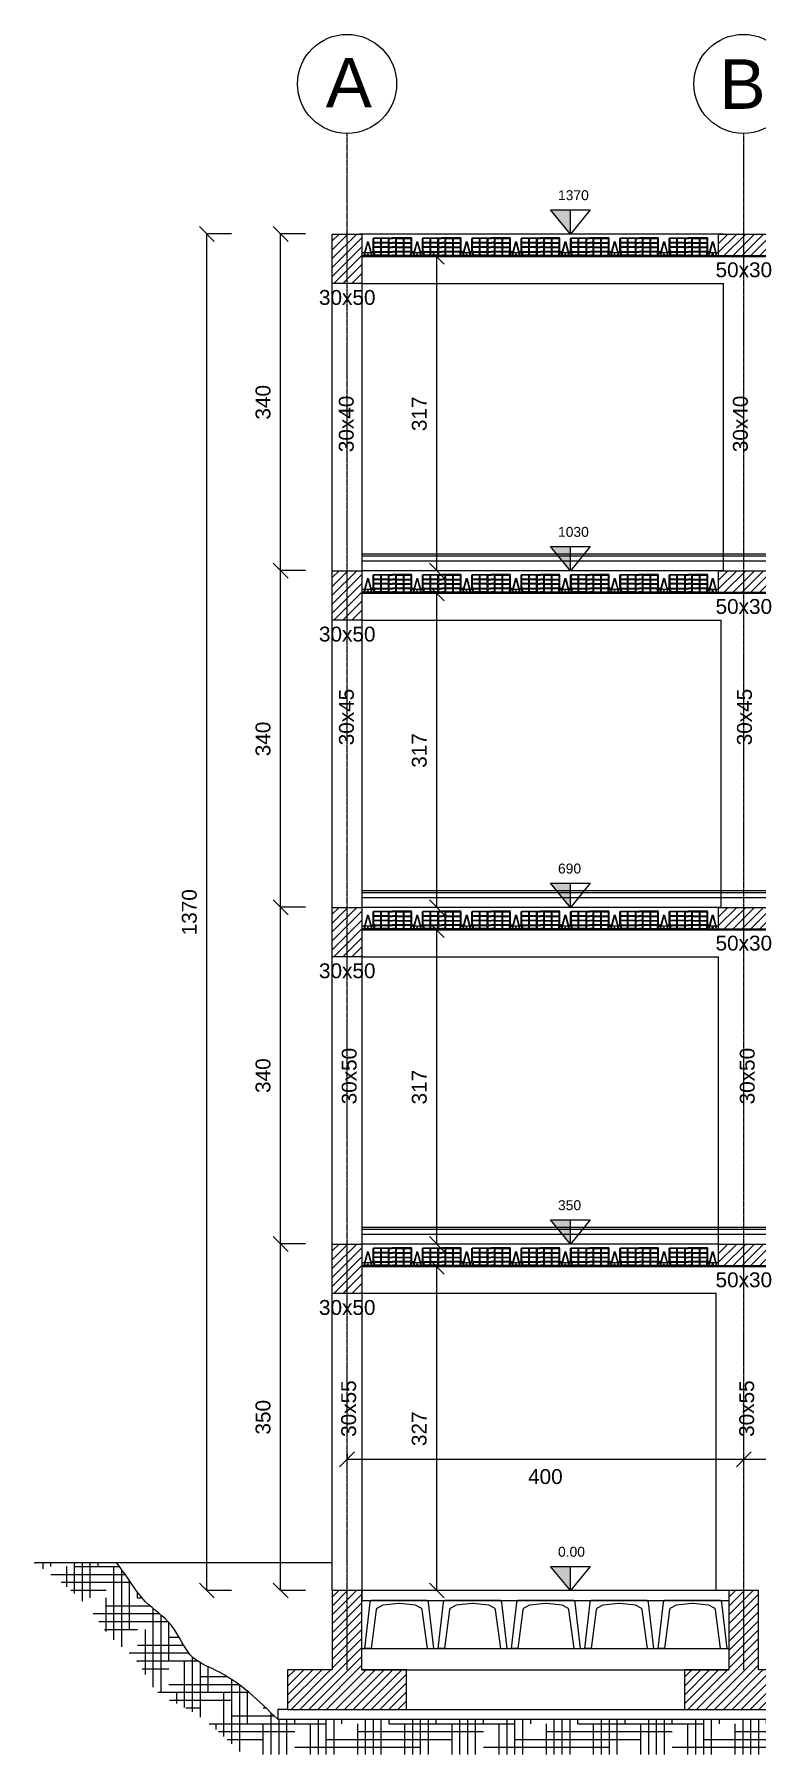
# Model space of a CAD drawing. Header units: millimetres. Extents: x -455371 to 117772, y -78417 to 116564.
# Drawn here: x -100735 to -93446, y -78417 to -61045 of the extents above; entities that cross this region are included whole.
import ezdxf

# ---------------------------------------------------------------- set-up
doc = ezdxf.new("R2010")
doc.units = ezdxf.units.MM
doc.linetypes.add('TRATTOPUNTO', pattern=[25.4, 12.7, -6.35, 0, -6.35])
doc.layers.get('0').update_dxf_attribs({"color": 255})
for name, color, linetype, lineweight in [('armature', 5, 'Continuous', 18), ('Cls', 7, 'Continuous', 25), ('fili fissi', 210, 'Continuous', 18), ('fili fissi tratteggiati', 210, 'TRATTOPUNTO', 18), ('quote', 5, 'Continuous', 15), ('RETINO ARMATURE', 253, 'Continuous', 15), ('Scritte', 7, 'Continuous', 15), ('TRAV.PIGN.TELAIO', 30, 'Continuous', 15)]:
    doc.layers.add(name, color=color, linetype=linetype, lineweight=lineweight)
doc.layers.add('RETINI', color=253, linetype='Continuous')
doc.styles.get("Standard").update_dxf_attribs({"font": 'arial.ttf'})
doc.dimstyles.new('scala1 a 100', dxfattribs={"dimtxt": 150, "dimasz": 150, "dimexe": 0.18, "dimexo": 250, "dimgap": 100, "dimtad": 2, "dimdec": 0, "dimlfac": 0.1, "dimzin": 0, "dimdsep": 46, "dimtxsty": 'Standard', "dimblk": 'OBLIQUE', "dimcen": -100, "dimadec": 0, "dimazin": 0, "dimtfac": 1, "dimtdec": 0, "dimtofl": 0, "dimtmove": 0, "dimatfit": 3, "dimfxl": 250, "dimfxlon": 1, "dimtolj": 1, "dimtzin": 0, "dimarcsym": 0})

# ---------------------------------------------------------------- blocks, each defined once
blk = doc.blocks.new('PIGNATTA')
at = {"ltscale": 100}
for p, q in [((-117744, -60423), (-117744, -60415)), ((-117361, -60337), (-117366, -60332))]:
    blk.add_line(p, q, dxfattribs=at)
at = {"layer": 'TRAV.PIGN.TELAIO', "ltscale": 100}
for p, q in [((-117751, -60337), (-117746, -60332)), ((-117751, -60465), (-117751, -60337)), ((-117746, -60332), (-117556, -60332)), ((-117674, -60337), (-117744, -60337)), ((-117744, -60377), (-117744, -60337)), ((-117674, -60377), (-117744, -60377)), ((-117674, -60383), (-117744, -60383)), ((-117744, -60423), (-117744, -60383)), ((-117674, -60423), (-117744, -60423)), ((-117744, -60460), (-117744, -60428)), ((-117674, -60428), (-117744, -60428)), ((-117674, -60377), (-117674, -60337)), ((-117674, -60423), (-117674, -60383)), ((-117674, -60423), (-117674, -60415)), ((-117674, -60469), (-117674, -60428)), ((-117596, -60337), (-117667, -60337)), ((-117667, -60377), (-117667, -60337)), ((-117596, -60377), (-117667, -60377)), ((-117596, -60383), (-117667, -60383)), ((-117667, -60423), (-117667, -60383)), ((-117667, -60423), (-117667, -60415)), ((-117596, -60423), (-117667, -60423)), ((-117667, -60469), (-117667, -60428)), ((-117596, -60428), (-117667, -60428)), ((-117596, -60377), (-117596, -60337)), ((-117596, -60423), (-117596, -60383)), ((-117596, -60423), (-117596, -60415)), ((-117596, -60469), (-117596, -60428)), ((-117589, -60377), (-117589, -60337)), ((-117589, -60337), (-117556, -60337)), ((-117589, -60377), (-117556, -60377)), ((-117589, -60423), (-117589, -60383)), ((-117589, -60383), (-117556, -60383)), ((-117589, -60423), (-117589, -60415)), ((-117589, -60423), (-117556, -60423)), ((-117589, -60469), (-117589, -60428)), ((-117589, -60428), (-117556, -60428)), ((-117366, -60332), (-117556, -60332)), ((-117523, -60337), (-117556, -60337)), ((-117523, -60377), (-117556, -60377)), ((-117523, -60383), (-117556, -60383)), ((-117523, -60423), (-117556, -60423)), ((-117523, -60428), (-117556, -60428)), ((-117523, -60377), (-117523, -60337)), ((-117523, -60423), (-117523, -60383)), ((-117523, -60423), (-117523, -60415)), ((-117523, -60469), (-117523, -60428)), ((-117516, -60337), (-117446, -60337)), ((-117516, -60377), (-117516, -60337)), ((-117516, -60377), (-117446, -60377)), ((-117516, -60383), (-117446, -60383)), ((-117516, -60423), (-117516, -60383)), ((-117516, -60423), (-117516, -60415)), ((-117516, -60423), (-117446, -60423)), ((-117516, -60469), (-117516, -60428)), ((-117516, -60428), (-117446, -60428)), ((-117446, -60377), (-117446, -60337)), ((-117446, -60423), (-117446, -60383)), ((-117446, -60423), (-117446, -60415)), ((-117446, -60469), (-117446, -60428)), ((-117439, -60337), (-117368, -60337)), ((-117439, -60377), (-117439, -60337)), ((-117439, -60377), (-117368, -60377)), ((-117439, -60383), (-117368, -60383)), ((-117439, -60423), (-117439, -60383)), ((-117439, -60423), (-117439, -60415)), ((-117439, -60423), (-117368, -60423)), ((-117439, -60469), (-117439, -60428)), ((-117439, -60428), (-117368, -60428)), ((-117368, -60377), (-117368, -60337)), ((-117368, -60423), (-117368, -60383)), ((-117368, -60423), (-117368, -60415)), ((-117368, -60460), (-117368, -60428)), ((-117361, -60465), (-117361, -60337)), ((-117769, -60472), (-117751, -60465)), ((-117769, -60483), (-117769, -60472)), ((-117745, -60483), (-117769, -60483)), ((-117764, -60476), (-117750, -60471)), ((-117749, -60476), (-117764, -60476)), ((-117748, -60476), (-117750, -60471)), ((-117745, -60483), (-117745, -60512)), ((-117745, -60512), (-117556, -60512)), ((-117735, -60469), (-117744, -60460)), ((-117738, -60474), (-117674, -60474)), ((-117738, -60474), (-117738, -60507)), ((-117674, -60507), (-117738, -60507)), ((-117735, -60469), (-117674, -60469)), ((-117674, -60507), (-117674, -60474)), ((-117667, -60469), (-117596, -60469)), ((-117667, -60474), (-117596, -60474)), ((-117667, -60507), (-117667, -60474)), ((-117596, -60507), (-117667, -60507)), ((-117596, -60507), (-117596, -60474)), ((-117589, -60469), (-117556, -60469)), ((-117589, -60507), (-117589, -60474)), ((-117589, -60474), (-117556, -60474)), ((-117589, -60507), (-117556, -60507)), ((-117523, -60469), (-117556, -60469)), ((-117523, -60474), (-117556, -60474)), ((-117523, -60507), (-117556, -60507)), ((-117367, -60512), (-117556, -60512)), ((-117523, -60507), (-117523, -60474)), ((-117446, -60469), (-117516, -60469)), ((-117446, -60474), (-117516, -60474)), ((-117516, -60507), (-117516, -60474)), ((-117516, -60507), (-117446, -60507)), ((-117446, -60507), (-117446, -60474)), ((-117377, -60469), (-117439, -60469)), ((-117375, -60474), (-117439, -60474)), ((-117439, -60507), (-117439, -60474)), ((-117439, -60507), (-117375, -60507)), ((-117377, -60469), (-117368, -60460)), ((-117375, -60474), (-117375, -60507)), ((-117367, -60483), (-117344, -60483)), ((-117367, -60483), (-117367, -60512)), ((-117364, -60476), (-117363, -60471)), ((-117363, -60476), (-117349, -60476)), ((-117349, -60476), (-117362, -60471)), ((-117344, -60472), (-117361, -60465)), ((-117344, -60483), (-117344, -60472))]:
    blk.add_line(p, q, dxfattribs=at)
blk = doc.blocks.new('travetto')
at = {"layer": 'armature', "ltscale": 100}
for points in [[(-124892, -73466, 1), (-124898, -73466, 1)], [(-124858, -73342, 1), (-124864, -73342, 1)], [(-124830, -73466, -1), (-124824, -73466, -1)]]:
    blk.add_hatch(color=256, dxfattribs=at).paths.add_polyline_path(points)
for p, q in [((-124866, -73340), (-124899, -73462)), ((-124861, -73340), (-124894, -73463)), ((-124866, -73340), (-124857, -73340)), ((-124861, -73340), (-124827, -73466)), ((-124857, -73340), (-124824, -73462))]:
    blk.add_line(p, q, dxfattribs=at)
for centre in [(-124895, -73466), (-124861, -73342), (-124827, -73466)]:
    blk.add_circle(centre, 3, dxfattribs=at)
for centre, start, end in [((-124895, -73462), 171.4052, 274.2392), ((-124827, -73462), 265.7608, 8.5948)]:
    blk.add_arc(centre, 3.81, start, end, dxfattribs=at)
at = {"layer": 'TRAV.PIGN.TELAIO', "ltscale": 100}
blk.add_line((-124921, -73476), (-124801, -73476), dxfattribs=at)
blk.add_lwpolyline([(-124801, -73476), (-124801, -73451), (-124921, -73451), (-124921, -73476)], dxfattribs=at)
blk = doc.blocks.new('*U173')
at = {"layer": 'armature', "ltscale": 100}
blk.add_hatch(color=256, dxfattribs=at).paths.add_polyline_path([(-195, -76, 1), (-207, -76, 1)])
blk.add_circle((-201, -76), 6, dxfattribs=at)
at = {"layer": 'Cls'}
for name, p in [('travetto', (124661, 73391)), ('PIGNATTA', (117605, 60422))]:
    blk.add_blockref(name, p, dxfattribs=at)
blk = doc.blocks.new('*U174')
at = {"layer": 'Cls', "color": 0, "linetype": 'ByBlock', "lineweight": -2, "transparency": 16777216}
for p in [(0, 0), (498, 0), (996, 0), (1494, 0), (1992, 0), (2490, 0), (2988, 0)]:
    blk.add_blockref('*U173', p, dxfattribs=at)
blk = doc.blocks.new('*U184')
at = {"layer": 'armature', "ltscale": 100}
blk.add_hatch(color=256, dxfattribs=at).paths.add_polyline_path([(-195, -76, 1), (-207, -76, 1)])
blk.add_circle((-201, -76), 6, dxfattribs=at)
at = {"layer": 'Cls'}
for name, p in [('travetto', (124661, 73391)), ('PIGNATTA', (117605, 60422))]:
    blk.add_blockref(name, p, dxfattribs=at)
blk = doc.blocks.new('*U185')
at = {"layer": 'Cls', "color": 0, "linetype": 'ByBlock', "lineweight": -2, "transparency": 16777216}
for p in [(0, 0), (498, 0), (996, 0), (1494, 0), (1992, 0), (2490, 0), (2988, 0)]:
    blk.add_blockref('*U184', p, dxfattribs=at)
blk = doc.blocks.new('*U190')
at = {"layer": 'armature', "ltscale": 100}
blk.add_hatch(color=256, dxfattribs=at).paths.add_polyline_path([(-195, -76, 1), (-207, -76, 1)])
blk.add_circle((-201, -76), 6, dxfattribs=at)
at = {"layer": 'Cls'}
for name, p in [('travetto', (124661, 73391)), ('PIGNATTA', (117605, 60422))]:
    blk.add_blockref(name, p, dxfattribs=at)
blk = doc.blocks.new('*U191')
at = {"layer": 'Cls', "color": 0, "linetype": 'ByBlock', "lineweight": -2, "transparency": 16777216}
for p in [(0, 0), (498, 0), (996, 0), (1494, 0), (1992, 0), (2490, 0), (2988, 0)]:
    blk.add_blockref('*U190', p, dxfattribs=at)
blk = doc.blocks.new('*U196')
at = {"layer": 'armature', "ltscale": 100}
blk.add_hatch(color=256, dxfattribs=at).paths.add_polyline_path([(-195, -76, 1), (-207, -76, 1)])
blk.add_circle((-201, -76), 6, dxfattribs=at)
at = {"layer": 'Cls'}
for name, p in [('travetto', (124661, 73391)), ('PIGNATTA', (117605, 60422))]:
    blk.add_blockref(name, p, dxfattribs=at)
blk = doc.blocks.new('*U197')
at = {"layer": 'Cls', "color": 0, "linetype": 'ByBlock', "lineweight": -2, "transparency": 16777216}
for p in [(0, 0), (498, 0), (996, 0), (1494, 0), (1992, 0), (2490, 0), (2988, 0)]:
    blk.add_blockref('*U196', p, dxfattribs=at)
blk = doc.blocks.new('*U270')
at = {"color": 30}
for points in [[(349, -243), (296, 224, 0.377298), (274, 243), (0, 243), (-274, 243, 0.377298), (-296, 224), (-349, -243)], [(284, -243), (233, 148, 0.245361), (221, 165), (165, 194), (5, 211, 0.05448), (0, 212, 0.05448), (-5, 211), (-165, 194), (-221, 165, 0.245361), (-233, 148), (-284, -243)]]:
    blk.add_lwpolyline(points, format="xyb", dxfattribs=at)
for points in [[(-284, -243), (-349, -243)], [(284, -243), (349, -243)]]:
    blk.add_lwpolyline(points, dxfattribs=at)
blk = doc.blocks.new('*U271')
at = {"layer": 'Cls', "color": 0, "linetype": 'ByBlock', "lineweight": -2, "transparency": 16777216}
for p in [(0, 0), (740, 0), (1480, 0), (2220, 0), (2960, 0)]:
    blk.add_blockref('*U270', p, dxfattribs=at)
blk = doc.blocks.new('_Oblique')
at = {"color": 0, "linetype": 'ByBlock', "lineweight": -2}
blk.add_line((-0.5, -0.5), (0.5, 0.5), dxfattribs=at)
blk = doc.blocks.new('*D2110')
at = {"layer": 'Defpoints', "color": 0, "transparency": 16777216}
for p in [(-98995, -63060), (-97730, -63060), (-97730, -76760)]:
    blk.add_point(p, dxfattribs=at)
at = {"layer": 'quote', "color": 0, "lineweight": -2, "transparency": 16777216}
for p, q in [((-98745, -63060), (-98995, -63060)), ((-98995, -76760), (-98995, -63060)), ((-98745, -76760), (-98995, -76760))]:
    blk.add_line(p, q, dxfattribs=at)
at = {"layer": 'quote', "color": 0, "lineweight": -2, "transparency": 16777216, "xscale": 150, "yscale": 150, "zscale": 150}
for p, rotation in [((-98995, -63060), 90), ((-98995, -76760), 270)]:
    blk.add_blockref('_Oblique', p, dxfattribs=dict(at, rotation=rotation))
at = {"layer": 'quote', "color": 0, "transparency": 16777216, "insert": (-99171, -69910), "char_height": 150, "attachment_point": 5, "rotation": 90}
blk.add_mtext('\\A1;1370', dxfattribs=at)
blk = doc.blocks.new('*D2111')
at = {"layer": 'Defpoints', "color": 0, "transparency": 16777216}
for p in [(-98250, -73260), (-97730, -73260), (-97730, -76760)]:
    blk.add_point(p, dxfattribs=at)
at = {"layer": 'quote', "color": 0, "lineweight": -2, "transparency": 16777216}
for p, q in [((-98000, -73260), (-98251, -73260)), ((-98250, -76760), (-98250, -73260)), ((-98000, -76760), (-98251, -76760))]:
    blk.add_line(p, q, dxfattribs=at)
at = {"layer": 'quote', "color": 0, "lineweight": -2, "transparency": 16777216, "xscale": 150, "yscale": 150, "zscale": 150}
for p, rotation in [((-98250, -73260), 90), ((-98250, -76760), 270)]:
    blk.add_blockref('_Oblique', p, dxfattribs=dict(at, rotation=rotation))
at = {"layer": 'quote', "color": 0, "transparency": 16777216, "insert": (-98427, -75010), "char_height": 150, "attachment_point": 5, "rotation": 90}
blk.add_mtext('\\A1;350', dxfattribs=at)
blk = doc.blocks.new('*D2112')
at = {"layer": 'Defpoints', "color": 0, "transparency": 16777216}
for p in [(-98250, -69860), (-97730, -69860), (-97730, -73260)]:
    blk.add_point(p, dxfattribs=at)
at = {"layer": 'quote', "color": 0, "lineweight": -2, "transparency": 16777216}
for p, q in [((-98000, -69860), (-98251, -69860)), ((-98250, -73260), (-98250, -69860)), ((-98000, -73260), (-98251, -73260))]:
    blk.add_line(p, q, dxfattribs=at)
at = {"layer": 'quote', "color": 0, "lineweight": -2, "transparency": 16777216, "xscale": 150, "yscale": 150, "zscale": 150}
for p, rotation in [((-98250, -69860), 90), ((-98250, -73260), 270)]:
    blk.add_blockref('_Oblique', p, dxfattribs=dict(at, rotation=rotation))
at = {"layer": 'quote', "color": 0, "transparency": 16777216, "insert": (-98427, -71560), "char_height": 150, "attachment_point": 5, "rotation": 90}
blk.add_mtext('\\A1;340', dxfattribs=at)
blk = doc.blocks.new('*D2113')
at = {"layer": 'Defpoints', "color": 0, "transparency": 16777216}
for p in [(-98250, -66460), (-97730, -66460), (-97730, -69860)]:
    blk.add_point(p, dxfattribs=at)
at = {"layer": 'quote', "color": 0, "lineweight": -2, "transparency": 16777216}
for p, q in [((-98000, -66460), (-98251, -66460)), ((-98250, -69860), (-98250, -66460)), ((-98000, -69860), (-98251, -69860))]:
    blk.add_line(p, q, dxfattribs=at)
at = {"layer": 'quote', "color": 0, "lineweight": -2, "transparency": 16777216, "xscale": 150, "yscale": 150, "zscale": 150}
for p, rotation in [((-98250, -66460), 90), ((-98250, -69860), 270)]:
    blk.add_blockref('_Oblique', p, dxfattribs=dict(at, rotation=rotation))
at = {"layer": 'quote', "color": 0, "transparency": 16777216, "insert": (-98427, -68160), "char_height": 150, "attachment_point": 5, "rotation": 90}
blk.add_mtext('\\A1;340', dxfattribs=at)
blk = doc.blocks.new('*D2114')
at = {"layer": 'Defpoints', "color": 0, "transparency": 16777216}
for p in [(-98250, -63060), (-97730, -63060), (-97730, -66460)]:
    blk.add_point(p, dxfattribs=at)
at = {"layer": 'quote', "color": 0, "lineweight": -2, "transparency": 16777216}
for p, q in [((-98000, -63060), (-98251, -63060)), ((-98250, -66460), (-98250, -63060)), ((-98000, -66460), (-98251, -66460))]:
    blk.add_line(p, q, dxfattribs=at)
at = {"layer": 'quote', "color": 0, "lineweight": -2, "transparency": 16777216, "xscale": 150, "yscale": 150, "zscale": 150}
for p, rotation in [((-98250, -63060), 90), ((-98250, -66460), 270)]:
    blk.add_blockref('_Oblique', p, dxfattribs=dict(at, rotation=rotation))
at = {"layer": 'quote', "color": 0, "transparency": 16777216, "insert": (-98427, -64760), "char_height": 150, "attachment_point": 5, "rotation": 90}
blk.add_mtext('\\A1;340', dxfattribs=at)
blk = doc.blocks.new('*D2124')
at = {"layer": 'Defpoints', "color": 0, "transparency": 16777216}
for p in [(-97580, -75129), (-93575, -75434), (-93575, -75434)]:
    blk.add_point(p, dxfattribs=at)
at = {"layer": 'quote', "color": 0, "lineweight": -2, "transparency": 16777216}
for p, q in [((-97580, -75379), (-97580, -75434)), ((-97580, -75434), (-93575, -75434)), ((-93575, -75434), (-93575, -75433))]:
    blk.add_line(p, q, dxfattribs=at)
at = {"layer": 'quote', "color": 0, "lineweight": -2, "transparency": 16777216, "xscale": 150, "yscale": 150, "zscale": 150, "rotation": 180}
blk.add_blockref('_Oblique', (-97580, -75434), dxfattribs=at)
at = {"layer": 'quote', "color": 0, "lineweight": -2, "transparency": 16777216, "xscale": 150, "yscale": 150, "zscale": 150}
blk.add_blockref('_Oblique', (-93575, -75434), dxfattribs=at)
at = {"layer": 'quote', "color": 0, "transparency": 16777216, "insert": (-95578, -75610), "char_height": 150, "attachment_point": 5}
blk.add_mtext('\\A1;400', dxfattribs=at)
blk = doc.blocks.new('*D2122')
at = {"layer": 'Defpoints', "color": 0, "transparency": 16777216}
for p in [(-93575, -75434), (-88080, -75434), (-88080, -75434)]:
    blk.add_point(p, dxfattribs=at)
at = {"layer": 'quote', "color": 0, "lineweight": -2, "transparency": 16777216}
for p, q in [((-93575, -75434), (-93575, -75433)), ((-93575, -75434), (-88080, -75434)), ((-88080, -75434), (-88080, -75433))]:
    blk.add_line(p, q, dxfattribs=at)
at = {"layer": 'quote', "color": 0, "lineweight": -2, "transparency": 16777216, "xscale": 150, "yscale": 150, "zscale": 150, "rotation": 180}
blk.add_blockref('_Oblique', (-93575, -75434), dxfattribs=at)
at = {"layer": 'quote', "color": 0, "lineweight": -2, "transparency": 16777216, "xscale": 150, "yscale": 150, "zscale": 150}
blk.add_blockref('_Oblique', (-88080, -75434), dxfattribs=at)
at = {"layer": 'quote', "color": 0, "transparency": 16777216, "insert": (-90828, -75257), "char_height": 150, "attachment_point": 5}
blk.add_mtext('\\A1;550', dxfattribs=at)
blk = doc.blocks.new('*D2125')
at = {"layer": 'Defpoints', "color": 0, "transparency": 16777216}
for p in [(-96674, -73491), (-95530, -73491), (-95530, -76760)]:
    blk.add_point(p, dxfattribs=at)
at = {"layer": 'quote', "color": 0, "lineweight": -2, "transparency": 16777216}
for p, q in [((-96424, -73491), (-96674, -73491)), ((-96674, -76760), (-96674, -73491)), ((-96424, -76760), (-96674, -76760))]:
    blk.add_line(p, q, dxfattribs=at)
at = {"layer": 'quote', "color": 0, "lineweight": -2, "transparency": 16777216, "xscale": 150, "yscale": 150, "zscale": 150}
for p, rotation in [((-96674, -73491), 90), ((-96674, -76760), 270)]:
    blk.add_blockref('_Oblique', p, dxfattribs=dict(at, rotation=rotation))
at = {"layer": 'quote', "color": 0, "transparency": 16777216, "insert": (-96851, -75126), "char_height": 150, "attachment_point": 5, "rotation": 90}
blk.add_mtext('\\A1;327', dxfattribs=at)
blk = doc.blocks.new('*D2126')
at = {"layer": 'Defpoints', "color": 0, "transparency": 16777216}
for p in [(-96674, -70091), (-96674, -70091), (-96674, -73260)]:
    blk.add_point(p, dxfattribs=at)
at = {"layer": 'quote', "color": 0, "lineweight": -2, "transparency": 16777216}
for p, q in [((-96674, -70091), (-96674, -70091)), ((-96674, -73260), (-96674, -70091)), ((-96674, -73260), (-96674, -73260))]:
    blk.add_line(p, q, dxfattribs=at)
at = {"layer": 'quote', "color": 0, "lineweight": -2, "transparency": 16777216, "xscale": 150, "yscale": 150, "zscale": 150}
for p, rotation in [((-96674, -70091), 90), ((-96674, -73260), 270)]:
    blk.add_blockref('_Oblique', p, dxfattribs=dict(at, rotation=rotation))
at = {"layer": 'quote', "color": 0, "transparency": 16777216, "insert": (-96850, -71676), "char_height": 150, "attachment_point": 5, "rotation": 90}
blk.add_mtext('\\A1;317', dxfattribs=at)
blk = doc.blocks.new('*D2127')
at = {"layer": 'Defpoints', "color": 0, "transparency": 16777216}
for p in [(-96674, -66691), (-96674, -66691), (-96674, -69860)]:
    blk.add_point(p, dxfattribs=at)
at = {"layer": 'quote', "color": 0, "lineweight": -2, "transparency": 16777216}
for p, q in [((-96674, -66691), (-96674, -66691)), ((-96674, -69860), (-96674, -66691)), ((-96674, -69860), (-96674, -69860))]:
    blk.add_line(p, q, dxfattribs=at)
at = {"layer": 'quote', "color": 0, "lineweight": -2, "transparency": 16777216, "xscale": 150, "yscale": 150, "zscale": 150}
for p, rotation in [((-96674, -66691), 90), ((-96674, -69860), 270)]:
    blk.add_blockref('_Oblique', p, dxfattribs=dict(at, rotation=rotation))
at = {"layer": 'quote', "color": 0, "transparency": 16777216, "insert": (-96850, -68276), "char_height": 150, "attachment_point": 5, "rotation": 90}
blk.add_mtext('\\A1;317', dxfattribs=at)
blk = doc.blocks.new('*D2128')
at = {"layer": 'Defpoints', "color": 0, "transparency": 16777216}
for p in [(-96674, -63291), (-96674, -63291), (-96674, -66460)]:
    blk.add_point(p, dxfattribs=at)
at = {"layer": 'quote', "color": 0, "lineweight": -2, "transparency": 16777216}
for p, q in [((-96674, -63291), (-96674, -63291)), ((-96674, -66460), (-96674, -63291)), ((-96674, -66460), (-96674, -66460))]:
    blk.add_line(p, q, dxfattribs=at)
at = {"layer": 'quote', "color": 0, "lineweight": -2, "transparency": 16777216, "xscale": 150, "yscale": 150, "zscale": 150}
for p, rotation in [((-96674, -63291), 90), ((-96674, -66460), 270)]:
    blk.add_blockref('_Oblique', p, dxfattribs=dict(at, rotation=rotation))
at = {"layer": 'quote', "color": 0, "transparency": 16777216, "insert": (-96850, -64876), "char_height": 150, "attachment_point": 5, "rotation": 90}
blk.add_mtext('\\A1;317', dxfattribs=at)

msp = doc.modelspace()

# ---------------------------------------------------------------- hatches: boundary and pattern name
at = {"layer": 'RETINI'}
h = msp.add_hatch(color=256, dxfattribs=at)
h.dxf.hatch_style = 1
h.paths.add_polyline_path([(-95524.8, -62817.7), (-95324.8, -63060.4), (-95324.8, -62817.7)])
h = msp.add_hatch(dxfattribs=at)
h.set_pattern_fill('ANSI31', color=256, scale=20)
h.set_pattern_definition([(45, (23591.76, 0), (-44.90128, 44.90128), [])])
h.paths.add_polyline_path([(-97729.6, -63560.4), (-97429.6, -63560.4), (-97429.6, -63060.4), (-97729.6, -63060.4)])
h = msp.add_hatch(dxfattribs=at)
h.set_pattern_fill('ANSI31', color=256, scale=20)
h.set_pattern_definition([(45, (0, 10200), (-44.90128, 44.90128), [])])
h.paths.add_polyline_path([(-93329.6, -63280.4), (-93329.6, -63060.4), (-93829.6, -63060.4), (-93829.6, -63280.4)])
h = msp.add_hatch(color=256, dxfattribs=at)
h.dxf.hatch_style = 1
h.paths.add_polyline_path([(-95524.8, -66217.7), (-95324.8, -66460.4), (-95324.8, -66217.7)])
h = msp.add_hatch(dxfattribs=at)
h.set_pattern_fill('ANSI31', color=256, scale=20)
h.set_pattern_definition([(45, (23591.76, -3400), (-44.90128, 44.90128), [])])
h.paths.add_polyline_path([(-97729.6, -66960.4), (-97429.6, -66960.4), (-97429.6, -66460.4), (-97729.6, -66460.4)])
h = msp.add_hatch(dxfattribs=at)
h.set_pattern_fill('ANSI31', color=256, scale=20)
h.set_pattern_definition([(45, (0, 6800), (-44.90128, 44.90128), [])])
h.paths.add_polyline_path([(-93329.6, -66460.4), (-93829.6, -66460.4), (-93829.6, -66680.4), (-93329.6, -66680.4)])
h = msp.add_hatch(color=256, dxfattribs=at)
h.dxf.hatch_style = 1
h.paths.add_polyline_path([(-95524.8, -69617.7), (-95324.8, -69860.4), (-95324.8, -69617.7)])
h = msp.add_hatch(dxfattribs=at)
h.set_pattern_fill('ANSI31', color=256, scale=20)
h.set_pattern_definition([(45, (23591.76, -6800), (-44.90128, 44.90128), [])])
h.paths.add_polyline_path([(-97729.6, -70360.4), (-97429.6, -70360.4), (-97429.6, -69860.4), (-97729.6, -69860.4)])
h = msp.add_hatch(dxfattribs=at)
h.set_pattern_fill('ANSI31', color=256, scale=20)
h.set_pattern_definition([(45, (0, 3400), (-44.90128, 44.90128), [])])
h.paths.add_polyline_path([(-93329.6, -69860.4), (-93829.6, -69860.4), (-93829.6, -70080.4), (-93329.6, -70080.4)])
h = msp.add_hatch(color=256, dxfattribs=at)
h.dxf.hatch_style = 1
h.paths.add_polyline_path([(-95524.8, -73017.7), (-95324.8, -73260.4), (-95324.8, -73017.7)])
h = msp.add_hatch(dxfattribs=at)
h.set_pattern_fill('ANSI31', color=256, scale=20)
h.set_pattern_definition([(45, (23591.76, -10200), (-44.90128, 44.90128), [])])
h.paths.add_polyline_path([(-97729.6, -73760.4), (-97429.6, -73760.4), (-97429.6, -73260.4), (-97729.6, -73260.4)])
h = msp.add_hatch(dxfattribs=at)
h.set_pattern_fill('ANSI31', color=256, scale=20)
h.paths.add_polyline_path([(-93329.6, -73260.4), (-93829.6, -73260.4), (-93829.6, -73480.4), (-93329.6, -73480.4)])
h = msp.add_hatch(dxfattribs=at)
h.set_pattern_fill('HOUND', color=256, scale=50)
edge = h.paths.add_edge_path()
edge.add_spline(control_points=[(-98279.6, -78060.4), (-98470.1, -77873), (-98722.8, -77624.3), (-99197.7, -77446.1), (-99309.9, -77090), (-99619, -76902.9), (-99770.4, -76662.6), (-99866.6, -76531.5), (-99904.1, -76480.4)], knot_values=[0, 0, 0, 0, 796.0443368, 1056.6986821, 1452.9318202, 1805.0069054, 2103.4394739, 2293.8076951, 2293.8076951, 2293.8076951, 2293.8076951], degree=3, periodic=0)
edge.add_line((-99904.1, -76480.4), (-100734.9, -76480.4))
edge.add_spline(control_points=[(-100734.9, -76480.4), (-100517.9, -76632.1), (-100218, -76841.8), (-99971.5, -77260.9), (-99660, -77445.9), (-99548.5, -77802.6), (-99073.4, -77980.6), (-98820.7, -78229.4), (-98630.3, -78416.8)], knot_values=[0, 0, 0, 0, 781.4886108, 1079.9211793, 1431.9962645, 1828.2294026, 2088.8837479, 2884.9280847, 2884.9280847, 2884.9280847, 2884.9280847], degree=3, periodic=0)
edge.add_line((-98630.3, -78416.8), (-83029, -78416.8))
edge.add_spline(control_points=[(-83029, -78416.8), (-82838.6, -78229.4), (-82585.8, -77980.6), (-82110.7, -77802.6), (-81999.2, -77445.9), (-81687.8, -77260.9), (-81441.2, -76841.8), (-81141.4, -76632.1), (-80924.4, -76480.4)], knot_values=[0, 0, 0, 0, 796.0443368, 1056.6986821, 1452.9318202, 1805.0069054, 2103.4394739, 2884.9280847, 2884.9280847, 2884.9280847, 2884.9280847], degree=3, periodic=0)
edge.add_line((-80924.4, -76480.4), (-81755.2, -76480.4))
edge.add_spline(control_points=[(-81755.2, -76480.4), (-81792.7, -76531.5), (-81888.9, -76662.6), (-82040.2, -76902.9), (-82349.3, -77090), (-82461.5, -77446.1), (-82936.4, -77624.3), (-83189.2, -77873), (-83379.6, -78060.4)], knot_values=[0, 0, 0, 0, 190.3682212, 488.8007897, 840.8758749, 1237.109013, 1497.7633583, 2293.8076951, 2293.8076951, 2293.8076951, 2293.8076951], degree=3, periodic=0)
edge.add_line((-83379.6, -78060.4), (-83479.6, -78060.4))
edge.add_line((-83479.6, -78060.4), (-98279.6, -78060.4))
h = msp.add_hatch(color=256, dxfattribs=at)
h.dxf.hatch_style = 1
h.paths.add_polyline_path([(-95524.8, -76517.7), (-95324.8, -76760.4), (-95324.8, -76517.7)])
h = msp.add_hatch(dxfattribs=at)
h.set_pattern_fill('ANSI31', color=256, scale=20)
h.set_pattern_definition([(45, (8493.864, -130361.77), (-44.90128, 44.90128), [])])
h.paths.add_polyline_path([(-97729.6, -77560.4), (-98179.6, -77560.4), (-98179.6, -77960.4), (-96979.6, -77960.4), (-96979.6, -77560.4), (-97429.6, -77560.4), (-97429.6, -76760.4), (-97729.6, -76760.4)])
h = msp.add_hatch(dxfattribs=at)
h.set_pattern_fill('ANSI31', color=256, scale=20)
h.set_pattern_definition([(45, (12498.116, -130361.77), (-44.90128, 44.90128), [])])
h.paths.add_polyline_path([(-93725.4, -77560.4), (-94175.4, -77560.4), (-94175.4, -77960.4), (-92975.4, -77960.4), (-92975.4, -77560.4), (-93425.4, -77560.4), (-93425.4, -76760.4), (-93725.4, -76760.4)])
at = {"layer": 'RETINO ARMATURE', "ltscale": 100}
for points in [[(-93895.8, -63266.2, 1), (-93883.8, -63266.2, 1)], [(-93895.8, -66666.2, 1), (-93883.8, -66666.2, 1)], [(-93895.8, -70066.2, 1), (-93883.8, -70066.2, 1)], [(-93895.8, -73466.2, 1), (-93883.8, -73466.2, 1)]]:
    msp.add_hatch(color=256, dxfattribs=at).paths.add_polyline_path(points)

# ---------------------------------------------------------------- linework, layer by layer
at = {"layer": 'armature', "ltscale": 100}
for centre in [(-93889.8, -63266.2), (-93889.8, -66666.2), (-93889.8, -70066.2), (-93889.8, -73466.2)]:
    msp.add_circle(centre, 6, dxfattribs=at)
at = {"layer": 'Cls'}
for points in [[(-97729.6, -63060.4), (-97429.6, -63060.4), (-97429.6, -63560.4), (-97729.6, -63560.4), (-97729.6, -63060.4)], [(-97729.6, -76760.4), (-97729.6, -63060.4), (-97429.6, -63060.4), (-97429.6, -66460.4)], [(-93779.6, -63060.4), (-97454.6, -63060.4)], [(-93779.6, -63060.4), (-97429.6, -63060.4), (-97429.6, -63560.4), (-93779.6, -63560.4), (-93779.6, -63560.4)], [(-84229.6, -63280.6), (-97309.4, -63280.6), (-97429.6, -63280.6)], [(-84229.6, -63290.6), (-97309.4, -63290.6), (-97429.6, -63290.6)], [(-93779.6, -66460.4), (-93779.6, -63560.4), (-93779.6, -63560.4)], [(-97729.6, -66460.4), (-97429.6, -66460.4), (-97429.6, -66960.4), (-97729.6, -66960.4), (-97729.6, -66460.4)], [(-93779.6, -66460.4), (-97429.6, -66460.4)], [(-93779.6, -66460.4), (-97429.6, -66460.4)], [(-84229.6, -66680.6), (-97309.4, -66680.6), (-97429.6, -66680.6)], [(-84229.6, -66690.6), (-97309.4, -66690.6), (-97429.6, -66690.6)], [(-97429.6, -66960.4), (-93804.6, -66960.4)], [(-97429.6, -66960.4), (-97429.6, -69860.4)], [(-93804.6, -69860.4), (-93804.6, -66960.4)], [(-97729.6, -69860.4), (-97429.6, -69860.4), (-97429.6, -70360.4), (-97729.6, -70360.4), (-97729.6, -69860.4)], [(-93804.6, -69860.4), (-97429.6, -69860.4)], [(-93804.6, -69860.4), (-97404.6, -69860.4)], [(-84229.6, -70080.6), (-97309.4, -70080.6), (-97429.6, -70080.6)], [(-84229.6, -70090.6), (-97309.4, -70090.6), (-97429.6, -70090.6)], [(-97429.6, -70360.4), (-97429.6, -73260.4)], [(-97429.6, -70360.4), (-93829.6, -70360.4)], [(-93829.6, -73480.4), (-93829.6, -71726.3), (-93829.6, -70360.4)], [(-97729.6, -73260.4), (-97429.6, -73260.4), (-97429.6, -73760.4), (-97729.6, -73760.4), (-97729.6, -73260.4)], [(-93829.6, -73260.4), (-97429.6, -73260.4)], [(-84228.9, -73480.6), (-97308.6, -73480.6), (-97428.9, -73480.6)], [(-84228.9, -73490.6), (-97308.6, -73490.6), (-97428.9, -73490.6)], [(-93854.6, -73760.4), (-97429.6, -73760.4)], [(-93854.6, -73760.4), (-97429.6, -73760.4)], [(-97429.6, -73760.4), (-97429.6, -76760.4)], [(-93854.6, -76760.4), (-93854.6, -73760.4)], [(-97729.6, -76480.4), (-100734.9, -76480.4)], [(-98179.6, -77960.4), (-96979.6, -77960.4), (-96979.6, -77560.4), (-97429.6, -77560.4), (-97429.6, -76760.4), (-97729.6, -76760.4), (-97729.6, -77560.4), (-98179.6, -77560.4), (-98179.6, -77960.4)], [(-93725.4, -76760.4), (-97429.6, -76760.4)], [(-93608.9, -76760.4), (-97429.6, -76760.4)], [(-97429.6, -76760.4), (-97429.6, -76860.4), (-93725.4, -76860.4)], [(-93858.9, -76760.4), (-97308.9, -76760.4)], [(-94175.4, -77960.4), (-92975.4, -77960.4), (-92975.4, -77560.4), (-93425.4, -77560.4), (-93425.4, -76760.4), (-93725.4, -76760.4), (-93725.4, -77560.4), (-94175.4, -77560.4), (-94175.4, -77960.4)], [(-97429.6, -77346.1), (-93725.4, -77346.1)], [(-98179.6, -77960.4), (-97729.6, -77960.4), (-83479.6, -77960.4), (-83479.6, -77560.4)], [(-97429.6, -77560.4), (-97429.6, -77560.4), (-93725.4, -77560.1)], [(-98179.6, -77960.4), (-98279.6, -77960.4), (-98279.6, -78060.4), (-83479.6, -78060.4), (-83379.6, -78060.4), (-83379.6, -77960.4), (-83479.6, -77960.4)]]:
    msp.add_lwpolyline(points, dxfattribs=at)
for points in [[(-93329.6, -63280.4), (-93829.6, -63280.4), (-93829.6, -63060.4), (-93329.6, -63060.4)], [(-93329.6, -66680.4), (-93829.6, -66680.4), (-93829.6, -66460.4), (-93329.6, -66460.4)], [(-93329.6, -70080.4), (-93829.6, -70080.4), (-93829.6, -69860.4), (-93329.6, -69860.4)], [(-93329.6, -73480.4), (-93829.6, -73480.4), (-93829.6, -73260.4), (-93329.6, -73260.4)]]:
    msp.add_lwpolyline(points, close=True, dxfattribs=at)
msp.add_spline([(-98279.6, -78060.4), (-98903.5, -77565.9), (-99131.1, -77438.9), (-99353.5, -77111), (-99612.9, -76872.9), (-99792.9, -76634.9), (-99904.1, -76480.4)], degree=3, dxfattribs=at)
at = {"layer": 'fili fissi'}
for centre in [(-97579.6, -61544.6), (-93579.6, -61544.6)]:
    msp.add_circle(centre, 500, dxfattribs=at)
at = {"layer": 'fili fissi tratteggiati', "ltscale": 0.25}
msp.add_line((-93579.6, -62044.6), (-93579.6, -77560.4), dxfattribs=at)
msp.add_lwpolyline([(-97579.6, -77560.4), (-97579.6, -62044.6)], dxfattribs=at)
at = {"layer": 'quote'}
for points in [[(-95324.8, -63060.4), (-95524.8, -62817.7), (-95124.8, -62817.7), (-95324.8, -63060.4)], [(-95324.8, -63060.4), (-95324.8, -62817.7)], [(-97429.6, -66290.4), (-84229.6, -66290.4), (-84229.6, -66470.4)], [(-97429.6, -66310.4), (-84229.6, -66310.4)], [(-97429.6, -66360.4), (-84229.6, -66360.4)], [(-95324.8, -66460.4), (-95524.8, -66217.7), (-95124.8, -66217.7), (-95324.8, -66460.4)], [(-95324.8, -66460.4), (-95324.8, -66217.7)], [(-95324.8, -69860.4), (-95524.8, -69617.7), (-95124.8, -69617.7), (-95324.8, -69860.4)], [(-95324.8, -69860.4), (-95324.8, -69617.7)], [(-97429.6, -69690.4), (-84229.6, -69690.4), (-84229.6, -69870.4)], [(-97429.6, -69710.4), (-84229.6, -69710.4)], [(-97429.6, -69760.4), (-84229.6, -69760.4)], [(-97429.6, -73090.4), (-84229.6, -73090.4), (-84229.6, -73270.4)], [(-97429.6, -73110.4), (-84229.6, -73110.4)], [(-95324.8, -73260.4), (-95524.8, -73017.7), (-95124.8, -73017.7), (-95324.8, -73260.4)], [(-95324.8, -73260.4), (-95324.8, -73017.7)], [(-97429.6, -73160.4), (-84229.6, -73160.4)], [(-95324.8, -76760.4), (-95524.8, -76517.7), (-95124.8, -76517.7), (-95324.8, -76760.4)], [(-95324.8, -76760.4), (-95324.8, -76517.7)]]:
    msp.add_lwpolyline(points, dxfattribs=at)

# ---------------------------------------------------------------- block references
at = {"layer": 'Cls'}
for name, p in [('*U197', (-97168.9, -63190.6)), ('travetto', (30971.5, 10200)), ('*U191', (-97168.9, -66590.6)), ('travetto', (30971.5, 6800)), ('*U185', (-97168.9, -69990.6)), ('travetto', (30971.5, 3400)), ('*U174', (-97168.9, -73390.6)), ('travetto', (30971.5, 0)), ('*U271', (-97052.8, -77103.3))]:
    msp.add_blockref(name, p, dxfattribs=at)

# ---------------------------------------------------------------- texts
at = {"layer": 'Scritte'}
for s, width, insert, char_height, attachment_point in [('A', 937.472, (-97329, -61282), 500, 3), ('B', 937.472, (-93355.5, -61296.4), 500, 3), ('1370', 379.053, (-95450.3, -62618.5), 100, 1), ('50x30', 1161.595, (-93860.5, -63346.8), 150, 1), ('30x50', 1161.595, (-97863.2, -63626), 150, 1), ('1030', 379.053, (-95450.3, -66018.5), 100, 1), ('50x30', 1161.595, (-93860.5, -66746.8), 150, 1), ('30x50', 1161.595, (-97863.2, -67026), 150, 1), ('690', 379.053, (-95450.3, -69418.5), 100, 1), ('50x30', 1161.595, (-93860.5, -70146.8), 150, 1), ('30x50', 1161.595, (-97863.2, -70426), 150, 1), ('350', 379.053, (-95450.3, -72818.5), 100, 1), ('50x30', 1161.595, (-93860.5, -73546.8), 150, 1), ('30x50', 1161.595, (-97863.2, -73826), 150, 1), ('0.00', 379.053, (-95450.3, -76318.5), 100, 1)]:
    msp.add_mtext_dynamic_manual_height_columns(s, width=width, gutter_width=12.5, heights=[0], dxfattribs=dict(at, insert=insert, char_height=char_height, attachment_point=attachment_point))
at = {"layer": 'Scritte', "char_height": 150, "attachment_point": 1, "rotation": 90}
for s, insert in [('30x40', (-97662.7, -65264)), ('30x40', (-93685.2, -65264)), ('30x45', (-97661.1, -68224.2)), ('30x45', (-93643.8, -68224.2)), ('30x50', (-97633.2, -71850.2)), ('30x50', (-93615.8, -71850.2)), ('30x55', (-97638.8, -75208.3)), ('30x55', (-93621.4, -75208.3))]:
    msp.add_mtext_dynamic_manual_height_columns(s, width=1161.595, gutter_width=12.5, heights=[0], dxfattribs=dict(at, insert=insert))

# ---------------------------------------------------------------- dimensions: what is measured, and where the dimension line sits
at = {"layer": 'quote'}
for base, p1, p2, picture, middle in [((-98994.6, -63060.4), (-97729.6, -76760.4), (-97729.6, -63060.4), '*D2110', (-99171.2, -69910.4)), ((-96673.7, -63290.6), (-96673.7, -66460.4), (-96673.7, -63290.6), '*D2128', (-96850.4, -64875.5)), ((-96673.7, -66690.6), (-96673.7, -69860.4), (-96673.7, -66690.6), '*D2127', (-96850.4, -68275.5)), ((-96673.7, -70090.6), (-96673.7, -73260.4), (-96673.7, -70090.6), '*D2126', (-96850.4, -71675.5)), ((-98250.4, -73260.4), (-97729.6, -76760.4), (-97729.6, -73260.4), '*D2111', (-98427, -75010.4)), ((-96674.2, -73490.6), (-95529.6, -76760.4), (-95529.6, -73490.6), '*D2125', (-96850.9, -75125.5))]:
    dim = msp.add_linear_dim(base=base, p1=p1, p2=p2, angle=90, dimstyle='scala1 a 100', dxfattribs=at)
    dim.commit()
    dim.dimension.update_dxf_attribs({"geometry": picture, "text_midpoint": middle})
for base, p1, p2, picture, middle in [((-98250.4, -63060.4), (-97729.6, -66460.4), (-97729.6, -63060.4), '*D2114', (-98427, -64760.4)), ((-98250.4, -66460.4), (-97729.6, -69860.4), (-97729.6, -66460.4), '*D2113', (-98427, -68160.4)), ((-98250.4, -69860.4), (-97729.6, -73260.4), (-97729.6, -69860.4), '*D2112', (-98427, -71560.4))]:
    dim = msp.add_linear_dim(base=base, p1=p1, p2=p2, angle=90, dimstyle='scala1 a 100', override={"dimtmove": 1}, dxfattribs=at)
    dim.commit()
    dim.dimension.update_dxf_attribs({"geometry": picture, "text_midpoint": middle})
for base, p1, p2, picture, middle in [((-93575.4, -75433.6), (-97579.6, -75128.7), (-93575.4, -75433.6), '*D2124', (-95577.5, -75610.1)), ((-88079.6, -75433.6), (-93575.4, -75433.6), (-88079.6, -75433.6), '*D2122', (-90827.5, -75257))]:
    dim = msp.add_linear_dim(base=base, p1=p1, p2=p2, dimstyle='scala1 a 100', override={"dimtmove": 1}, dxfattribs=at)
    dim.commit()
    dim.dimension.update_dxf_attribs({"geometry": picture, "text_midpoint": middle})

doc.saveas('drawing.dxf')
